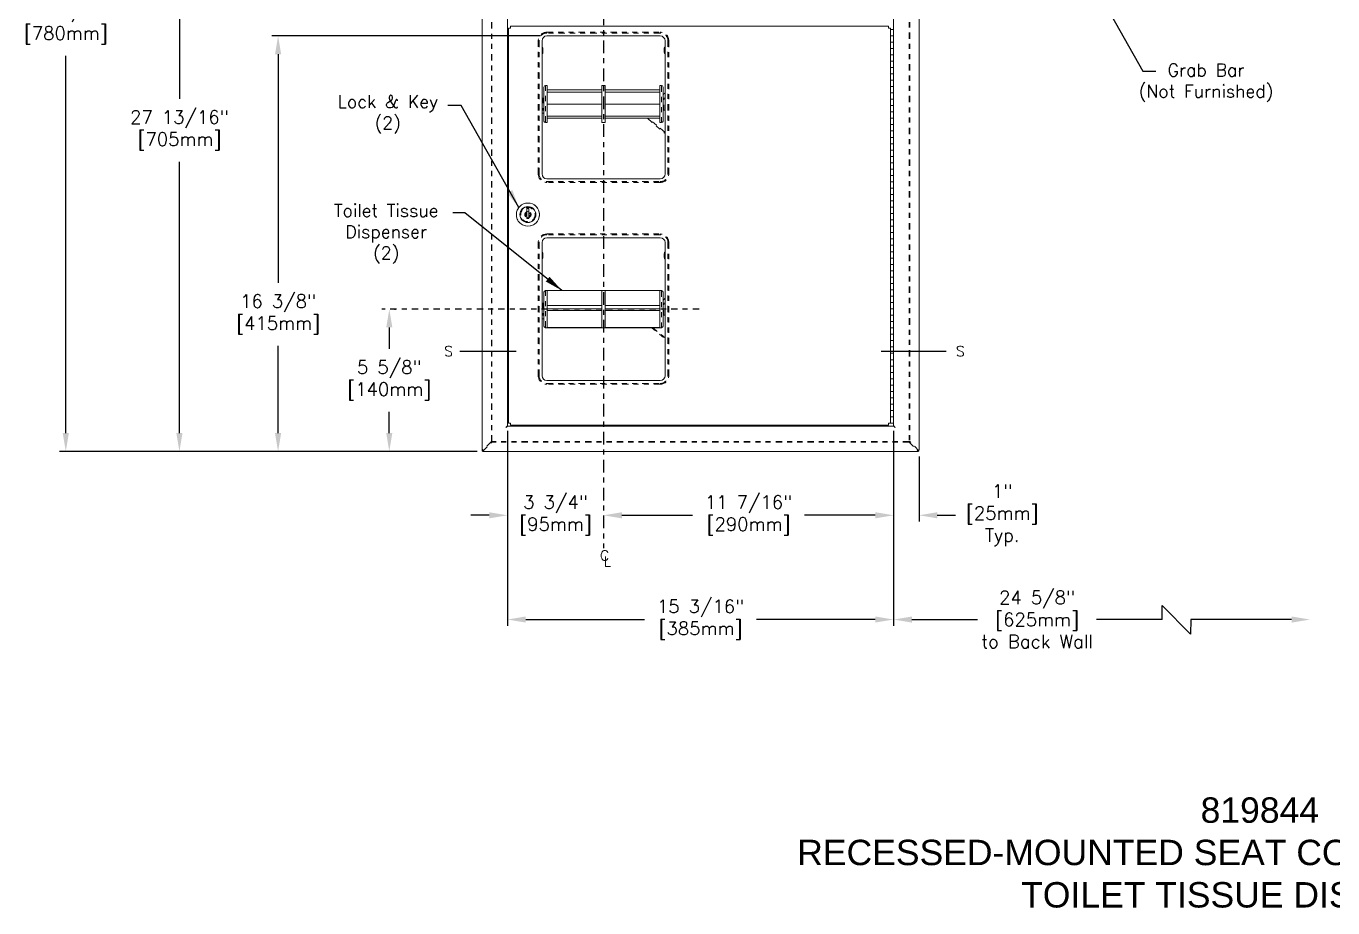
# Model space of a CAD drawing. Header units: inches. Extents: x -2.3 to 42.8, y 5.2 to 38.
# Drawn here: x -2.35 to 23.36, y 5.16 to 22.51 of the extents above; entities that cross this region are included whole.
import ezdxf

# ---------------------------------------------------------------- set-up
doc = ezdxf.new("R2010")
doc.units = ezdxf.units.IN
doc.header["$LTSCALE"] = 0.5
doc.header["$MEASUREMENT"] = 0
doc.header["$PDSIZE"] = -1
for name, pattern in [('CENTER', [0.4, 0.25, -0.05, 0.05, -0.05]), ('CENTERX2', [0.8, 0.5, -0.1, 0.1, -0.1]), ('DASHED', [0.75, 0.5, -0.25]), ('DOT2', [0.025, 0, -0.025]), ('PHANTOM', [0.5, 0.25, -0.05, 0.05, -0.05, 0.05, -0.05])]:
    doc.linetypes.add(name, pattern=pattern)
doc.layers.add('DIMENSIONS', color=1, linetype='Continuous')
doc.layers.add('Object', color=4, linetype='Continuous')
doc.styles.get("Standard").update_dxf_attribs({"font": 'romans.shx'})
doc.dimstyles.get("Standard").update_dxf_attribs({"dimscale": 2, "dimtxt": 0.13, "dimasz": 0.18, "dimexe": 0.0625, "dimexo": 0.0625, "dimgap": 0.09, "dimtad": 0, "dimtih": 1, "dimtoh": 1, "dimdec": 4, "dimlfac": 2, "dimzin": 4, "dimdsep": 46, "dimlunit": 5, "dimtxsty": 'Standard', "dimcen": 0.09, "dimadec": 0, "dimazin": 1, "dimtfac": 1, "dimtdec": 4, "dimtofl": 0, "dimtmove": 0, "dimatfit": 3, "dimfxl": 1, "dimfrac": 2, "dimtolj": 1, "dimtzin": 0, "dimarcsym": 0})

# ---------------------------------------------------------------- blocks, each defined once
blk = doc.blocks.new('*D5')
at = {"layer": 'Defpoints', "color": 0}
for p in [(6.652, 29.453), (-1.565, 14.139), (6.652, 14.139)]:
    blk.add_point(p, dxfattribs=at)
at = {"layer": 'DIMENSIONS', "color": 0, "lineweight": -2}
for p, q in [((6.527, 29.453), (-1.69, 29.453)), ((-1.565, 29.093), (-1.565, 23.164)), ((-1.565, 14.499), (-1.565, 21.925)), ((6.527, 14.139), (-1.69, 14.139))]:
    blk.add_line(p, q, dxfattribs=at)
at = {"layer": 'DIMENSIONS', "color": 0}
for points in [[(-1.625, 29.093), (-1.505, 29.093), (-1.565, 29.453)], [(-1.625, 14.499), (-1.505, 14.499), (-1.565, 14.139)]]:
    blk.add_solid(points, dxfattribs=at)
at = {"layer": 'DIMENSIONS', "color": 0, "insert": (-1.565, 22.544), "char_height": 0.26, "attachment_point": 5}
blk.add_mtext('\\A1;30 5/8"\\P[780mm]', dxfattribs=at)
blk = doc.blocks.new('*D6')
at = {"layer": 'Defpoints', "color": 0}
for p in [(7.918, 28.049), (0.67, 14.139), (6.652, 14.139)]:
    blk.add_point(p, dxfattribs=at)
at = {"layer": 'DIMENSIONS', "color": 0, "lineweight": -2}
for p, q in [((7.793, 28.049), (0.545, 28.049)), ((0.67, 27.689), (0.67, 21.077)), ((0.67, 14.499), (0.67, 19.838)), ((6.527, 14.139), (0.545, 14.139))]:
    blk.add_line(p, q, dxfattribs=at)
at = {"layer": 'DIMENSIONS', "color": 0}
for points in [[(0.61, 27.689), (0.73, 27.689), (0.67, 28.049)], [(0.61, 14.499), (0.73, 14.499), (0.67, 14.139)]]:
    blk.add_solid(points, dxfattribs=at)
at = {"layer": 'DIMENSIONS', "color": 0, "insert": (0.67, 20.458), "char_height": 0.26, "attachment_point": 5}
blk.add_mtext('\\A1;27 13/16"\\P[705mm]', dxfattribs=at)
blk = doc.blocks.new('*D7')
at = {"layer": 'Defpoints', "color": 0}
for p in [(7.898, 22.315), (2.611, 14.139), (6.652, 14.139)]:
    blk.add_point(p, dxfattribs=at)
at = {"layer": 'DIMENSIONS', "color": 0, "lineweight": -2}
for p, q in [((7.773, 22.315), (2.486, 22.315)), ((2.611, 21.955), (2.611, 17.455)), ((2.611, 14.499), (2.611, 16.216)), ((6.527, 14.139), (2.486, 14.139))]:
    blk.add_line(p, q, dxfattribs=at)
at = {"layer": 'DIMENSIONS', "color": 0}
for points in [[(2.551, 21.955), (2.671, 21.955), (2.611, 22.315)], [(2.551, 14.499), (2.671, 14.499), (2.611, 14.139)]]:
    blk.add_solid(points, dxfattribs=at)
at = {"layer": 'DIMENSIONS', "color": 0, "insert": (2.611, 16.836), "char_height": 0.26, "attachment_point": 5}
blk.add_mtext('\\A1;16 3/8"\\P[415mm]', dxfattribs=at)
blk = doc.blocks.new('*D8')
at = {"layer": 'Defpoints', "color": 0}
for p in [(14.718, 14.654), (15.218, 14.168), (15.218, 12.883)]:
    blk.add_point(p, dxfattribs=at)
at = {"layer": 'DIMENSIONS', "color": 0, "lineweight": -2}
for p, q in [((14.718, 14.529), (14.718, 12.758)), ((15.218, 14.043), (15.218, 12.758)), ((14.358, 12.883), (13.998, 12.883)), ((15.578, 12.883), (15.938, 12.883))]:
    blk.add_line(p, q, dxfattribs=at)
at = {"layer": 'DIMENSIONS', "color": 0}
for points in [[(14.358, 12.943), (14.358, 12.823), (14.718, 12.883)], [(15.578, 12.943), (15.578, 12.823), (15.218, 12.883)]]:
    blk.add_solid(points, dxfattribs=at)
at = {"layer": 'DIMENSIONS', "color": 0, "insert": (16.855, 12.883), "char_height": 0.26, "attachment_point": 5}
blk.add_mtext('\\A1;1"\\P[25mm]\\PTyp.', dxfattribs=at)
blk = doc.blocks.new('*D9')
at = {"layer": 'Defpoints', "color": 0}
for p in [(7.124, 14.671), (14.718, 14.654), (7.124, 10.832)]:
    blk.add_point(p, dxfattribs=at)
at = {"layer": 'DIMENSIONS', "color": 0, "lineweight": -2}
for p, q in [((7.124, 14.546), (7.124, 10.707)), ((14.718, 14.529), (14.718, 10.707)), ((7.484, 10.832), (9.818, 10.832)), ((14.358, 10.832), (12.023, 10.832))]:
    blk.add_line(p, q, dxfattribs=at)
at = {"layer": 'DIMENSIONS', "color": 0}
for points in [[(7.484, 10.892), (7.484, 10.772), (7.124, 10.832)], [(14.358, 10.892), (14.358, 10.772), (14.718, 10.832)]]:
    blk.add_solid(points, dxfattribs=at)
at = {"layer": 'DIMENSIONS', "color": 0, "insert": (10.921, 10.832), "char_height": 0.26, "attachment_point": 5}
blk.add_mtext('\\A1;15 3/16"\\P[385mm]', dxfattribs=at)
blk = doc.blocks.new('*D10')
at = {"layer": 'Defpoints', "color": 0}
for p in [(14.718, 14.671), (9.013, 12.883), (9.013, 12.883)]:
    blk.add_point(p, dxfattribs=at)
at = {"layer": 'DIMENSIONS', "color": 0, "lineweight": -2}
for p, q in [((14.718, 14.546), (14.718, 12.758)), ((9.373, 12.883), (10.763, 12.883)), ((14.358, 12.883), (12.967, 12.883))]:
    blk.add_line(p, q, dxfattribs=at)
at = {"layer": 'DIMENSIONS', "color": 0}
for points in [[(9.373, 12.943), (9.373, 12.823), (9.013, 12.883)], [(14.358, 12.943), (14.358, 12.823), (14.718, 12.883)]]:
    blk.add_solid(points, dxfattribs=at)
at = {"layer": 'DIMENSIONS', "color": 0, "insert": (11.865, 12.883), "char_height": 0.26, "attachment_point": 5}
blk.add_mtext('\\A1;11 7/16"\\P[290mm]', dxfattribs=at)
blk = doc.blocks.new('*D11')
at = {"layer": 'Defpoints', "color": 0}
for p in [(7.124, 14.671), (9.013, 12.883), (9.013, 12.883)]:
    blk.add_point(p, dxfattribs=at)
at = {"layer": 'DIMENSIONS', "color": 0, "lineweight": -2}
for p, q in [((7.124, 14.546), (7.124, 12.758)), ((6.764, 12.883), (6.404, 12.883)), ((9.373, 12.883), (9.733, 12.883))]:
    blk.add_line(p, q, dxfattribs=at)
at = {"layer": 'DIMENSIONS', "color": 0}
for points in [[(6.764, 12.943), (6.764, 12.823), (7.124, 12.883)], [(9.373, 12.943), (9.373, 12.823), (9.013, 12.883)]]:
    blk.add_solid(points, dxfattribs=at)
at = {"layer": 'DIMENSIONS', "color": 0, "insert": (8.068, 12.883), "char_height": 0.26, "attachment_point": 5}
blk.add_mtext('\\A1;3 3/4"\\P[95mm]', dxfattribs=at)
blk = doc.blocks.new('*D28')
at = {"layer": 'Defpoints', "color": 0}
for p in [(4.778, 16.939), (4.798, 14.139), (6.652, 14.139)]:
    blk.add_point(p, dxfattribs=at)
at = {"layer": 'DIMENSIONS', "color": 0, "lineweight": -2}
for p, q in [((4.903, 16.939), (4.923, 16.939)), ((4.798, 16.579), (4.798, 16.159)), ((4.798, 14.499), (4.798, 14.92)), ((6.527, 14.139), (4.673, 14.139))]:
    blk.add_line(p, q, dxfattribs=at)
at = {"layer": 'DIMENSIONS', "color": 0}
for points in [[(4.738, 16.579), (4.858, 16.579), (4.798, 16.939)], [(4.738, 14.499), (4.858, 14.499), (4.798, 14.139)]]:
    blk.add_solid(points, dxfattribs=at)
at = {"layer": 'DIMENSIONS', "color": 0, "insert": (4.798, 15.539), "char_height": 0.26, "attachment_point": 5}
blk.add_mtext('\\A1;5 5/8"\\P[140mm]', dxfattribs=at)

msp = doc.modelspace()

# ---------------------------------------------------------------- linework, layer by layer
at = {"layer": 'DIMENSIONS', "linetype": 'CENTERX2'}
msp.add_line((9.012566, 22.776478), (9.012566, 12.232907), dxfattribs=at)
at = {"layer": 'DIMENSIONS', "linetype": 'CENTER'}
msp.add_line((10.892065, 16.939438), (4.651455, 16.939438), dxfattribs=at)
at = {"layer": 'DIMENSIONS'}
for p, q in [((7.29426, 16.108533), (6.188496, 16.108533)), ((15.750946, 16.108533), (14.472482, 16.108533)), ((19.99782, 10.831617), (19.99809, 11.105766)), ((19.99809, 11.105766), (20.56151, 10.541235)), ((15.077567, 10.831617), (16.369812, 10.831617)), ((19.99782, 10.831617), (18.710764, 10.831617)), ((20.561796, 10.831617), (20.56151, 10.541235)), ((22.547612, 10.831617), (20.561796, 10.831617))]:
    msp.add_line(p, q, dxfattribs=at)
for points in [[(15.077567, 10.891617), (15.077567, 10.771617), (14.717567, 10.831617)], [(22.547612, 10.891617), (22.547612, 10.771617), (22.907612, 10.831617)]]:
    msp.add_solid(points, dxfattribs=at)
at = {"layer": 'Object', "linetype": 'Continuous', "lineweight": 15}
for p, q in [((6.623171, 29.424234), (6.623171, 14.167832)), ((15.218212, 14.167832), (15.218212, 29.424234)), ((7.123816, 28.921033), (7.123816, 14.671033)), ((14.717567, 22.444783), (14.717567, 28.921033)), ((7.140066, 22.465283), (7.140066, 14.696961)), ((7.140066, 22.465283), (7.179566, 22.465283)), ((7.179566, 22.504783), (14.615566, 22.504783)), ((7.179566, 22.504783), (7.179566, 22.465283)), ((14.615566, 22.465283), (14.615566, 22.504783)), ((14.655066, 22.465283), (14.615566, 22.465283)), ((14.655066, 22.465283), (14.655066, 22.444783)), ((14.655066, 22.444783), (14.655066, 22.319783)), ((14.717567, 22.444783), (14.655066, 22.444783)), ((14.717567, 22.444783), (14.717567, 22.319783)), ((14.717567, 22.319783), (14.717567, 22.444783)), ((7.140066, 22.269783), (7.123816, 22.269783)), ((7.802567, 22.219783), (7.802567, 19.599783)), ((10.127566, 22.314783), (7.897566, 22.314783)), ((10.222566, 19.599783), (10.222566, 22.219783)), ((14.655066, 22.194783), (14.655066, 22.319783)), ((14.655066, 22.319783), (14.717567, 22.319783)), ((14.717567, 22.194783), (14.655066, 22.194783)), ((14.655066, 22.194783), (14.655066, 22.069783)), ((14.717567, 22.194783), (14.717567, 22.319783)), ((14.717567, 22.194783), (14.717567, 22.069783)), ((14.717567, 22.069783), (14.717567, 22.194783)), ((7.802567, 22.092283), (7.811066, 22.092283)), ((7.811066, 21.967283), (7.802567, 21.967283)), ((7.811066, 22.092283), (7.811066, 22.082116)), ((7.811066, 22.082116), (7.811066, 21.967283)), ((7.820196, 22.067283), (7.820196, 21.992283)), ((10.204937, 21.992283), (10.204937, 22.067283)), ((10.214066, 22.092283), (10.222566, 22.092283)), ((10.214066, 22.087096), (10.214066, 22.092283)), ((10.214066, 21.967283), (10.214066, 22.087096)), ((10.222566, 21.967283), (10.214066, 21.967283)), ((14.655066, 21.944783), (14.655066, 22.069783)), ((14.655066, 22.069783), (14.717567, 22.069783)), ((14.717567, 21.944783), (14.655066, 21.944783)), ((14.655066, 21.944783), (14.655066, 21.819783)), ((14.717567, 21.944783), (14.717567, 22.069783)), ((14.717567, 21.944783), (14.717567, 21.819783)), ((14.717567, 21.819783), (14.717567, 21.944783)), ((14.655066, 21.694783), (14.655066, 21.819783)), ((14.655066, 21.819783), (14.717567, 21.819783)), ((14.717567, 21.694783), (14.655066, 21.694783)), ((14.655066, 21.694783), (14.655066, 21.569783)), ((14.717567, 21.694783), (14.717567, 21.819783)), ((14.717567, 21.694783), (14.717567, 21.569783)), ((14.717567, 21.569783), (14.717567, 21.694783)), ((7.871316, 21.339093), (7.903816, 21.339093)), ((7.903816, 21.339093), (7.903816, 21.252599)), ((8.981316, 21.339093), (9.043816, 21.339093)), ((8.981316, 21.339093), (8.981316, 21.252599)), ((9.043816, 21.339093), (9.043816, 21.252599)), ((10.121316, 21.339093), (10.153816, 21.339093)), ((10.121316, 21.339093), (10.121316, 21.252599)), ((14.655066, 21.444783), (14.655066, 21.569783)), ((14.655066, 21.569783), (14.717567, 21.569783)), ((14.717567, 21.444783), (14.655066, 21.444783)), ((14.655066, 21.444783), (14.655066, 21.319783)), ((14.717567, 21.444783), (14.717567, 21.569783)), ((14.717567, 21.444783), (14.717567, 21.319783)), ((14.717567, 21.319783), (14.717567, 21.444783)), ((7.802567, 21.091593), (7.826316, 21.091593)), ((7.841316, 21.309093), (7.841316, 20.639093)), ((7.903816, 21.254071), (8.981316, 21.254071)), ((7.903816, 21.252599), (7.903816, 21.208267)), ((7.903816, 21.252599), (8.981316, 21.252599)), ((7.903816, 21.208267), (7.903816, 20.738171)), ((7.903816, 21.208267), (8.981316, 21.208267)), ((8.981316, 21.252599), (8.981316, 21.208267)), ((8.981316, 21.208267), (8.981316, 20.738171)), ((9.043816, 21.254071), (10.121316, 21.254071)), ((9.043816, 21.252599), (9.043816, 21.208267)), ((9.043816, 21.252599), (10.121316, 21.252599)), ((9.043816, 21.208267), (9.043816, 20.738171)), ((9.043816, 21.208267), (10.121316, 21.208267)), ((10.121316, 21.252599), (10.121316, 21.208267)), ((10.121316, 21.208267), (10.121316, 20.738171)), ((10.183816, 20.639093), (10.183816, 21.309093)), ((10.183816, 21.162913), (10.222566, 21.196675)), ((10.198816, 21.091593), (10.222566, 21.091593)), ((14.655066, 21.194783), (14.655066, 21.319783)), ((14.655066, 21.319783), (14.717567, 21.319783)), ((14.717567, 21.194783), (14.655066, 21.194783)), ((14.655066, 21.194783), (14.655066, 21.069783)), ((14.717567, 21.194783), (14.717567, 21.319783)), ((14.717567, 21.194783), (14.717567, 21.069783)), ((14.717567, 21.069783), (14.717567, 21.194783)), ((7.826316, 20.856593), (7.802567, 20.856593)), ((7.903816, 20.973955), (8.981316, 20.973955)), ((9.043816, 20.973955), (10.121316, 20.973955)), ((10.222566, 20.856593), (10.198816, 20.856593)), ((14.655066, 20.944783), (14.655066, 21.069783)), ((14.655066, 21.069783), (14.717567, 21.069783)), ((14.717567, 20.944783), (14.655066, 20.944783)), ((14.655066, 20.944783), (14.655066, 20.819783)), ((14.717567, 20.944783), (14.717567, 21.069783)), ((14.717567, 20.944783), (14.717567, 20.819783)), ((14.717567, 20.819783), (14.717567, 20.944783)), ((7.841316, 20.797976), (7.802567, 20.797976)), ((7.903816, 20.609093), (7.871316, 20.609093)), ((7.903816, 20.738171), (7.903816, 20.694115)), ((7.903816, 20.738171), (8.981316, 20.738171)), ((7.903816, 20.694115), (7.903816, 20.609093)), ((7.903816, 20.694115), (8.981316, 20.694115)), ((8.981316, 20.738171), (8.981316, 20.694115)), ((8.981316, 20.694115), (8.981316, 20.609093)), ((9.043816, 20.609093), (8.981316, 20.609093)), ((9.043816, 20.738171), (9.043816, 20.694115)), ((9.043816, 20.738171), (10.121316, 20.738171)), ((9.043816, 20.694115), (9.043816, 20.609093)), ((9.043816, 20.694115), (10.121316, 20.694115)), ((10.121316, 20.738171), (10.121316, 20.694115)), ((10.121316, 20.694115), (10.121316, 20.609093)), ((10.153816, 20.609093), (10.121316, 20.609093)), ((14.655066, 20.694783), (14.655066, 20.819783)), ((14.655066, 20.819783), (14.717567, 20.819783)), ((14.717567, 20.694783), (14.655066, 20.694783)), ((14.655066, 20.694783), (14.655066, 20.569783)), ((14.655066, 20.444783), (14.655066, 20.569783)), ((14.655066, 20.569783), (14.717567, 20.569783)), ((14.717567, 20.694783), (14.717567, 20.819783)), ((14.717567, 20.694783), (14.717567, 20.569783)), ((14.717567, 20.569783), (14.717567, 20.694783)), ((14.717567, 20.444783), (14.717567, 20.569783)), ((14.717567, 20.444783), (14.655066, 20.444783)), ((14.655066, 20.444783), (14.655066, 20.319783)), ((14.655066, 20.194783), (14.655066, 20.319783)), ((14.655066, 20.319783), (14.717567, 20.319783)), ((14.717567, 20.444783), (14.717567, 20.319783)), ((14.717567, 20.319783), (14.717567, 20.444783)), ((14.717567, 20.194783), (14.717567, 20.319783)), ((14.655066, 20.194783), (14.655066, 20.069783)), ((14.717567, 20.194783), (14.655066, 20.194783)), ((14.655066, 19.944783), (14.655066, 20.069783)), ((14.655066, 20.069783), (14.717567, 20.069783)), ((14.717567, 20.194783), (14.717567, 20.069783)), ((14.717567, 20.069783), (14.717567, 20.194783)), ((14.717567, 19.944783), (14.717567, 20.069783)), ((14.655066, 19.944783), (14.655066, 19.819783)), ((14.717567, 19.944783), (14.655066, 19.944783)), ((14.655066, 19.694783), (14.655066, 19.819783)), ((14.655066, 19.819783), (14.717567, 19.819783)), ((14.717567, 19.944783), (14.717567, 19.819783)), ((14.717567, 19.819783), (14.717567, 19.944783)), ((14.717567, 19.694783), (14.717567, 19.819783)), ((14.717567, 19.694783), (14.655066, 19.694783)), ((14.655066, 19.694783), (14.655066, 19.569783)), ((14.655066, 19.444783), (14.655066, 19.569783)), ((14.655066, 19.569783), (14.717567, 19.569783)), ((14.717567, 19.694783), (14.717567, 19.569783)), ((14.717567, 19.569783), (14.717567, 19.694783)), ((14.717567, 19.444783), (14.717567, 19.569783)), ((7.897566, 19.504783), (10.127566, 19.504783)), ((14.717567, 19.444783), (14.655066, 19.444783)), ((14.655066, 19.444783), (14.655066, 19.319783)), ((14.655066, 19.194783), (14.655066, 19.319783)), ((14.655066, 19.319783), (14.717567, 19.319783)), ((14.717567, 19.444783), (14.717567, 19.319783)), ((14.717567, 19.319783), (14.717567, 19.444783)), ((14.717567, 19.194783), (14.717567, 19.319783)), ((14.717567, 19.194783), (14.655066, 19.194783)), ((14.655066, 19.194783), (14.655066, 19.069783)), ((14.655066, 18.944783), (14.655066, 19.069783)), ((14.655066, 19.069783), (14.717567, 19.069783)), ((14.717567, 19.194783), (14.717567, 19.069783)), ((14.717567, 19.069783), (14.717567, 19.194783)), ((14.717567, 18.944783), (14.717567, 19.069783)), ((7.504567, 18.919783), (7.545566, 18.919783)), ((7.504567, 18.857742), (7.504567, 18.919783)), ((7.545566, 18.919783), (7.545566, 18.857742)), ((14.655066, 18.944783), (14.655066, 18.819783)), ((14.717567, 18.944783), (14.655066, 18.944783)), ((14.655066, 18.694783), (14.655066, 18.819783)), ((14.655066, 18.819783), (14.717567, 18.819783)), ((14.717567, 18.944783), (14.717567, 18.819783)), ((14.717567, 18.819783), (14.717567, 18.944783)), ((14.717567, 18.694783), (14.717567, 18.819783)), ((7.504567, 18.724783), (7.504567, 18.741824)), ((7.545566, 18.724783), (7.504567, 18.724783)), ((7.545566, 18.741824), (7.545566, 18.724783)), ((14.717567, 18.694783), (14.655066, 18.694783)), ((14.655066, 18.694783), (14.655066, 18.569783)), ((14.655066, 18.444783), (14.655066, 18.569783)), ((14.655066, 18.569783), (14.717567, 18.569783)), ((14.717567, 18.694783), (14.717567, 18.569783)), ((14.717567, 18.569783), (14.717567, 18.694783)), ((14.717567, 18.444783), (14.717567, 18.569783)), ((10.127566, 18.344783), (7.897566, 18.344783)), ((14.717567, 18.444783), (14.655066, 18.444783)), ((14.655066, 18.444783), (14.655066, 18.319783)), ((14.655066, 18.194783), (14.655066, 18.319783)), ((14.655066, 18.319783), (14.717567, 18.319783)), ((14.717567, 18.444783), (14.717567, 18.319783)), ((14.717567, 18.319783), (14.717567, 18.444783)), ((14.717567, 18.194783), (14.717567, 18.319783)), ((7.802567, 18.249783), (7.802567, 15.629783)), ((7.802567, 18.057283), (7.811066, 18.057283)), ((7.811066, 18.057283), (7.811066, 18.047115)), ((7.811066, 18.047115), (7.811066, 17.932283)), ((7.820196, 18.032283), (7.820196, 17.957283)), ((10.204937, 17.957283), (10.204937, 18.032283)), ((10.214066, 18.057283), (10.222566, 18.057283)), ((10.214066, 17.932283), (10.214066, 18.057283)), ((10.222566, 15.629783), (10.222566, 18.249783)), ((14.717567, 18.194783), (14.655066, 18.194783)), ((14.655066, 18.194783), (14.655066, 18.069783)), ((14.655066, 17.944783), (14.655066, 18.069783)), ((14.655066, 18.069783), (14.717567, 18.069783)), ((14.717567, 18.194783), (14.717567, 18.069783)), ((14.717567, 18.069783), (14.717567, 18.194783)), ((14.717567, 17.944783), (14.717567, 18.069783)), ((7.811066, 17.932283), (7.802567, 17.932283)), ((10.222566, 17.932283), (10.214066, 17.932283)), ((14.655066, 17.944783), (14.655066, 17.819783)), ((14.717567, 17.944783), (14.655066, 17.944783)), ((14.655066, 17.694783), (14.655066, 17.819783)), ((14.655066, 17.819783), (14.717567, 17.819783)), ((14.717567, 17.944783), (14.717567, 17.819783)), ((14.717567, 17.819783), (14.717567, 17.944783)), ((14.717567, 17.694783), (14.717567, 17.819783)), ((14.655066, 17.694783), (14.655066, 17.569783)), ((14.717567, 17.694783), (14.655066, 17.694783)), ((14.655066, 17.444783), (14.655066, 17.569783)), ((14.655066, 17.569783), (14.717567, 17.569783)), ((14.717567, 17.694783), (14.717567, 17.569783)), ((14.717567, 17.569783), (14.717567, 17.694783)), ((14.717567, 17.444783), (14.717567, 17.569783)), ((7.841316, 17.274411), (7.841316, 16.60441)), ((7.871316, 17.304411), (7.903816, 17.304411)), ((7.903816, 17.304411), (7.903816, 16.574465)), ((7.903816, 17.304355), (8.981316, 17.304355)), ((8.981316, 17.304411), (9.043816, 17.304411)), ((8.981316, 17.304411), (8.981316, 17.007916)), ((9.043816, 17.304411), (9.043816, 17.007916)), ((9.043816, 17.304355), (10.121316, 17.304355)), ((10.121316, 17.304411), (10.153816, 17.304411)), ((10.121316, 17.304411), (10.121316, 17.007916)), ((10.183816, 16.60441), (10.183816, 17.274411)), ((14.717567, 17.444783), (14.655066, 17.444783)), ((14.655066, 17.444783), (14.655066, 17.319783)), ((14.655066, 17.194783), (14.655066, 17.319783)), ((14.655066, 17.319783), (14.717567, 17.319783)), ((14.717567, 17.444783), (14.717567, 17.319783)), ((14.717567, 17.319783), (14.717567, 17.444783)), ((14.717567, 17.194783), (14.717567, 17.319783)), ((7.802567, 17.05691), (7.826316, 17.05691)), ((7.903816, 17.007916), (8.981316, 17.007916)), ((8.981316, 17.007916), (8.981316, 16.945747)), ((9.043816, 17.007916), (9.043816, 16.945747)), ((9.043816, 17.007916), (10.121316, 17.007916)), ((10.121316, 17.007916), (10.121316, 16.945747)), ((10.183816, 17.118968), (10.222566, 17.152995)), ((10.198816, 17.05691), (10.222566, 17.05691)), ((14.717567, 17.194783), (14.655066, 17.194783)), ((14.655066, 17.194783), (14.655066, 17.069783)), ((14.655066, 16.944783), (14.655066, 17.069783)), ((14.655066, 17.069783), (14.717567, 17.069783)), ((14.717567, 17.194783), (14.717567, 17.069783)), ((14.717567, 17.069783), (14.717567, 17.194783)), ((14.717567, 16.944783), (14.717567, 17.069783)), ((7.826316, 16.82191), (7.802567, 16.82191)), ((7.841316, 16.751157), (7.802567, 16.751157)), ((7.903816, 16.945747), (8.981316, 16.945747)), ((7.903816, 16.911542), (8.981316, 16.911542)), ((8.981316, 16.945747), (8.981316, 16.580897)), ((9.043816, 16.945747), (9.043816, 16.580897)), ((9.043816, 16.945747), (10.121316, 16.945747)), ((9.043816, 16.911542), (10.121316, 16.911542)), ((10.121316, 16.945747), (10.121316, 16.580897)), ((10.222566, 16.82191), (10.198816, 16.82191)), ((14.717567, 16.944783), (14.655066, 16.944783)), ((14.655066, 16.944783), (14.655066, 16.819783)), ((14.655066, 16.694783), (14.655066, 16.819783)), ((14.655066, 16.819783), (14.717567, 16.819783)), ((14.717567, 16.944783), (14.717567, 16.819783)), ((14.717567, 16.819783), (14.717567, 16.944783)), ((14.717567, 16.694783), (14.717567, 16.819783)), ((7.903816, 16.57441), (7.871316, 16.57441)), ((7.903816, 16.580897), (7.903816, 16.574465)), ((7.903816, 16.580897), (8.981316, 16.580897)), ((7.903816, 16.574465), (7.903816, 16.57441)), ((7.903816, 16.574465), (8.981316, 16.574465)), ((8.981316, 16.580897), (8.981316, 16.574465)), ((8.981316, 16.574465), (8.981316, 16.57441)), ((9.043816, 16.57441), (8.981316, 16.57441)), ((9.043816, 16.580897), (9.043816, 16.574465)), ((9.043816, 16.580897), (10.121316, 16.580897)), ((9.043816, 16.574465), (9.043816, 16.57441)), ((9.043816, 16.574465), (10.121316, 16.574465)), ((10.121316, 16.580897), (10.121316, 16.574465)), ((10.121316, 16.574465), (10.121316, 16.57441)), ((10.153816, 16.57441), (10.121316, 16.57441)), ((14.655066, 16.694783), (14.655066, 16.569783)), ((14.717567, 16.694783), (14.655066, 16.694783)), ((14.655066, 16.444783), (14.655066, 16.569783)), ((14.655066, 16.569783), (14.717567, 16.569783)), ((14.717567, 16.694783), (14.717567, 16.569783)), ((14.717567, 16.569783), (14.717567, 16.694783)), ((14.717567, 16.444783), (14.717567, 16.569783)), ((14.717567, 16.444783), (14.655066, 16.444783)), ((14.655066, 16.444783), (14.655066, 16.319783)), ((14.655066, 16.194783), (14.655066, 16.319783)), ((14.655066, 16.319783), (14.717567, 16.319783)), ((14.655066, 16.194783), (14.655066, 16.069783)), ((14.717567, 16.194783), (14.655066, 16.194783)), ((14.717567, 16.444783), (14.717567, 16.319783)), ((14.717567, 16.319783), (14.717567, 16.444783)), ((14.717567, 16.194783), (14.717567, 16.319783)), ((14.717567, 16.194783), (14.717567, 16.069783)), ((14.717567, 16.069783), (14.717567, 16.194783)), ((14.655066, 15.944783), (14.655066, 16.069783)), ((14.655066, 16.069783), (14.717567, 16.069783)), ((14.655066, 15.944783), (14.655066, 15.819783)), ((14.717567, 15.944783), (14.655066, 15.944783)), ((14.717567, 15.944783), (14.717567, 16.069783)), ((14.717567, 15.944783), (14.717567, 15.819783)), ((14.717567, 15.819783), (14.717567, 15.944783)), ((14.655066, 15.694783), (14.655066, 15.819783)), ((14.655066, 15.819783), (14.717567, 15.819783)), ((14.717567, 15.694783), (14.655066, 15.694783)), ((14.655066, 15.694783), (14.655066, 15.569783)), ((14.717567, 15.694783), (14.717567, 15.819783)), ((14.717567, 15.694783), (14.717567, 15.569783)), ((14.717567, 15.569783), (14.717567, 15.694783)), ((7.897566, 15.534783), (10.127566, 15.534783)), ((14.655066, 15.444783), (14.655066, 15.569783)), ((14.655066, 15.569783), (14.717567, 15.569783)), ((14.655066, 15.444783), (14.655066, 15.319783)), ((14.717567, 15.444783), (14.655066, 15.444783)), ((14.717567, 15.444783), (14.717567, 15.569783)), ((14.717567, 15.444783), (14.717567, 15.319783)), ((14.717567, 15.319783), (14.717567, 15.444783)), ((14.655066, 15.194783), (14.655066, 15.319783)), ((14.655066, 15.319783), (14.717567, 15.319783)), ((14.717567, 15.194783), (14.655066, 15.194783)), ((14.655066, 15.194783), (14.655066, 15.069783)), ((14.717567, 15.194783), (14.717567, 15.319783)), ((14.717567, 15.194783), (14.717567, 15.069783)), ((14.717567, 15.069783), (14.717567, 15.194783)), ((14.655066, 14.944783), (14.655066, 15.069783)), ((14.655066, 15.069783), (14.717567, 15.069783)), ((14.717567, 14.944783), (14.655066, 14.944783)), ((14.655066, 14.944783), (14.655066, 14.819783)), ((14.717567, 14.944783), (14.717567, 15.069783)), ((14.717567, 14.944783), (14.717567, 14.819783)), ((14.717567, 14.819783), (14.717567, 14.944783)), ((7.123816, 14.769783), (7.140066, 14.769783)), ((7.123816, 14.671033), (7.123816, 14.653702)), ((7.182244, 14.654783), (14.615566, 14.654783)), ((14.615566, 14.694283), (14.615566, 14.654783)), ((14.655066, 14.694283), (14.615566, 14.694283)), ((14.655066, 14.694783), (14.655066, 14.819783)), ((14.655066, 14.819783), (14.717567, 14.819783)), ((14.655066, 14.694783), (14.655066, 14.694283)), ((14.655066, 14.694783), (14.717567, 14.694783)), ((14.717567, 14.694783), (14.717567, 14.819783)), ((14.717567, 14.671033), (14.717567, 14.694783)), ((14.717567, 14.653702), (14.717567, 14.671033)), ((7.137736, 14.639783), (7.155067, 14.639783)), ((7.155067, 14.639783), (14.686316, 14.639783)), ((10.835439, 14.643533), (10.615439, 14.643533)), ((14.686316, 14.639783), (14.703647, 14.639783)), ((6.651865, 14.139138), (15.189518, 14.139138))]:
    msp.add_line(p, q, dxfattribs=at)
at = {"layer": 'Object', "linetype": 'PHANTOM', "lineweight": 0}
for p, q in [((6.805718, 14.333361), (6.805718, 29.258705)), ((6.817394, 14.333361), (6.817394, 29.258705)), ((15.023989, 29.258705), (15.023989, 14.333361)), ((15.035665, 29.258705), (15.035665, 14.333361)), ((7.897566, 22.388459), (10.127566, 22.388459)), ((10.127566, 22.371906), (7.897566, 22.371906)), ((10.127566, 22.388459), (10.127566, 22.371906)), ((7.728891, 19.599783), (7.728891, 22.219783)), ((7.728891, 22.219783), (7.745443, 22.219783)), ((7.745443, 22.219783), (7.745443, 19.599783)), ((10.279689, 19.599783), (10.279689, 22.219783)), ((10.296242, 22.219783), (10.296242, 19.599783)), ((7.871316, 20.609093), (7.871316, 21.339093)), ((10.153816, 21.339093), (10.153816, 20.609093)), ((9.874521, 20.694115), (10.222566, 20.395399)), ((10.222566, 20.415885), (9.89839, 20.694115)), ((7.897566, 19.44766), (10.127566, 19.44766)), ((10.127566, 19.431107), (7.897566, 19.431107)), ((7.897566, 18.418459), (10.127566, 18.418459)), ((10.127566, 18.401906), (7.897566, 18.401906)), ((7.728891, 15.629783), (7.728891, 18.249783)), ((7.728891, 18.249783), (7.745443, 18.249783)), ((7.745443, 18.249783), (7.745443, 15.629783)), ((10.296242, 18.249783), (10.279689, 18.249783)), ((10.279689, 15.629783), (10.279689, 18.249783)), ((10.296242, 18.249783), (10.296242, 15.629783)), ((7.871316, 16.57441), (7.871316, 17.304411)), ((10.153816, 17.304411), (10.153816, 16.57441)), ((7.897566, 15.47766), (10.127566, 15.47766)), ((10.127566, 15.461108), (7.897566, 15.461108)), ((10.127566, 15.47766), (10.127566, 15.461108)), ((6.805718, 14.333361), (6.625918, 14.153561)), ((6.637594, 14.141884), (6.817394, 14.321684)), ((6.817394, 14.333361), (6.805718, 14.333361)), ((15.023989, 14.333361), (6.817394, 14.333361)), ((15.023989, 14.321684), (6.817394, 14.321684)), ((15.035665, 14.333361), (15.023989, 14.333361)), ((15.023989, 14.333361), (15.023989, 14.321684)), ((15.023989, 14.321684), (15.203789, 14.141884)), ((15.215465, 14.153561), (15.035665, 14.333361))]:
    msp.add_line(p, q, dxfattribs=at)
at = {"layer": 'Object', "linetype": 'DOT2', "lineweight": 0}
for p, q in [((7.897566, 22.388459), (7.897566, 22.371906)), ((10.296242, 22.219783), (10.279689, 22.219783)), ((7.819478, 22.071867), (7.819478, 22.065021)), ((7.819478, 22.065021), (7.819478, 21.987699)), ((10.205655, 22.068375), (10.205655, 22.071867)), ((10.205655, 21.987699), (10.205655, 22.068375)), ((7.826316, 21.091593), (7.826316, 20.856593)), ((10.198816, 20.856593), (10.198816, 21.091593)), ((7.745443, 19.599783), (7.728891, 19.599783)), ((10.279689, 19.599783), (10.296242, 19.599783)), ((7.897566, 19.44766), (7.897566, 19.431107)), ((10.127566, 19.44766), (10.127566, 19.431107)), ((7.897566, 18.418459), (7.897566, 18.401906)), ((10.127566, 18.418459), (10.127566, 18.401906)), ((7.819478, 18.036867), (7.819478, 18.030021)), ((7.819478, 18.030021), (7.819478, 17.952699)), ((10.205655, 17.952699), (10.205655, 18.036867)), ((7.826316, 17.05691), (7.826316, 16.82191)), ((10.198816, 16.82191), (10.198816, 17.05691)), ((9.961048, 16.574465), (10.222566, 16.351817)), ((10.222566, 16.372224), (9.985017, 16.574465)), ((7.745443, 15.629783), (7.728891, 15.629783)), ((7.897566, 15.47766), (7.897566, 15.461108)), ((10.279689, 15.629783), (10.296242, 15.629783)), ((6.817394, 14.321684), (6.817394, 14.333361))]:
    msp.add_line(p, q, dxfattribs=at)
at = {"layer": 'Object', "linetype": 'DASHED', "lineweight": 15}
msp.add_line((13.812474, 14.639783), (11.047658, 14.639783), dxfattribs=at)
at = {"layer": 'Object', "linetype": 'Continuous', "lineweight": 15, "flags": 128}
for points in [[(7.179566, 14.694283), (7.17186, 14.694805), (7.16445, 14.695308), (7.157621, 14.69577), (7.151636, 14.696176), (7.146723, 14.69651), (7.143073, 14.696757), (7.140825, 14.696909), (7.140066, 14.696961)], [(7.182244, 14.654783), (7.182193, 14.655542), (7.18204, 14.657789), (7.181793, 14.66144), (7.18146, 14.666352), (7.181054, 14.672338), (7.180591, 14.679167), (7.180089, 14.686577), (7.179566, 14.694283)]]:
    msp.add_lwpolyline(points, dxfattribs=at)
at = {"layer": 'Object', "linetype": 'Continuous', "lineweight": 15}
for radius in [0.2275, 0.1575, 0.155]:
    msp.add_circle((7.525066, 18.799783), radius, dxfattribs=at)
at = {"layer": 'Object', "linetype": 'DOT2', "lineweight": 0}
msp.add_circle((7.525066, 18.799783), 0.227401, dxfattribs=at)
at = {"layer": 'Object', "linetype": 'PHANTOM', "lineweight": 0}
msp.add_circle((7.525066, 18.799783), 0.14, dxfattribs=at)
for centre, radius, start, end in [((7.897566, 22.219783), 0.168676, 90, 180), ((7.897566, 22.219783), 0.152123, 90, 180), ((10.127566, 22.219783), 0.168676, 0, 90), ((10.127566, 22.219783), 0.152123, 0, 90), ((7.897566, 19.599783), 0.168676, 180, 270), ((7.897566, 19.599783), 0.152123, 180, 270), ((10.127566, 19.599783), 0.168676, 270, 0), ((10.127566, 19.599783), 0.152123, 270, 0), ((7.525066, 18.799783), 0.061478, 109.4785805, 250.5214195), ((7.525066, 18.799783), 0.043766, 117.9307865, 242.0692135), ((7.525066, 18.799783), 0.061478, 289.4785805, 70.5214195), ((7.525066, 18.799783), 0.043766, 297.9307865, 62.0692135), ((7.897566, 18.249783), 0.168676, 90, 180), ((7.897566, 18.249783), 0.152123, 90, 180), ((10.127566, 18.249783), 0.168676, 0, 90), ((10.127566, 18.249783), 0.152123, 0, 90), ((7.897566, 15.629783), 0.168676, 180, 270), ((7.897566, 15.629783), 0.152123, 180, 270), ((10.127566, 15.629783), 0.168676, 270, 0), ((10.127566, 15.629783), 0.152123, 270, 0), ((6.883935, 14.399902), 0.102692, 220.3884855, 229.6115145), ((14.957447, 14.399902), 0.102692, 310.3884855, 319.6115145)]:
    msp.add_arc(centre, radius, start, end, dxfattribs=at)
at = {"layer": 'Object', "linetype": 'Continuous', "lineweight": 15}
for centre, radius, start, end in [((7.897566, 22.219783), 0.095, 90, 180), ((10.127566, 22.219783), 0.095, 0, 90), ((7.688358, 22.029783), 0.137708, 17.7944284, 26.9914666), ((7.688358, 22.029783), 0.137708, 333.0085334, 342.2055716), ((7.805196, 22.067283), 0.015, 0, 17.7944284), ((7.805196, 21.992283), 0.015, 342.2055716, 0), ((10.219937, 22.067283), 0.015, 162.2055716, 180), ((10.219937, 21.992283), 0.015, 180, 197.7944284), ((10.336775, 22.029783), 0.137708, 153.0085334, 162.2055716), ((10.336775, 22.029783), 0.137708, 197.7944284, 206.9914666), ((7.871316, 21.309093), 0.03, 90, 180), ((10.153816, 21.309093), 0.03, 0, 90), ((7.826316, 21.106593), 0.015, 270, 0), ((10.198816, 21.106593), 0.015, 180, 270), ((7.826316, 20.841593), 0.015, 0, 90), ((10.198816, 20.841593), 0.015, 90, 180), ((7.871316, 20.639093), 0.03, 180, 270), ((10.153816, 20.639093), 0.03, 270, 360), ((7.897566, 19.599783), 0.095, 180, 270), ((10.127566, 19.599783), 0.095, 270, 0), ((7.525066, 18.799783), 0.0575, 69.1132629, 110.8867371), ((7.525066, 18.799783), 0.0575, 249.1132629, 290.8867371), ((7.897566, 18.249783), 0.095, 90, 180), ((10.127566, 18.249783), 0.095, 0, 90), ((7.688358, 17.994783), 0.137708, 17.7944284, 26.9914666), ((7.805196, 18.032283), 0.015, 0, 17.7944284), ((10.219937, 18.032283), 0.015, 162.2055716, 180), ((10.336775, 17.994783), 0.137708, 153.0085334, 162.2055716), ((7.688358, 17.994783), 0.137708, 333.0085334, 342.2055716), ((7.805196, 17.957283), 0.015, 342.2055716, 0), ((10.219937, 17.957283), 0.015, 180, 197.7944284), ((10.336775, 17.994783), 0.137708, 197.7944284, 206.9914666), ((7.871316, 17.27441), 0.03, 90, 180), ((10.153816, 17.27441), 0.03, 0, 90), ((7.826316, 17.07191), 0.015, 270, 0), ((10.198816, 17.07191), 0.015, 180, 270), ((7.826316, 16.80691), 0.015, 360, 90), ((10.198816, 16.80691), 0.015, 90, 180), ((7.871316, 16.60441), 0.03, 180, 270), ((10.153816, 16.60441), 0.03, 270, 360), ((7.897566, 15.629783), 0.095, 180, 270), ((10.127566, 15.629783), 0.095, 270, 0), ((10.615439, 14.658533), 0.03, 187.1807558, 218.6821875), ((10.615439, 14.658533), 0.015, 194.4775122, 270)]:
    msp.add_arc(centre, radius, start, end, dxfattribs=at)
at = {"layer": 'Object', "linetype": 'Continuous', "lineweight": 15, "extrusion": (0, 0, -1)}
for centre, major_axis, start_param, end_param in [((6.651865, 14.167832), (0, 0.033426), 4.271278069, 4.71238898), ((6.651865, 14.167832), (-0.033426, 0), 4.71238898, 5.153499892), ((15.189518, 14.167832), (-0.033426, 0), 4.271278069, 4.71238898), ((15.189518, 14.167832), (0, 0.033426), 1.570796327, 2.011907238)]:
    msp.add_ellipse(centre, major_axis=major_axis, ratio=0.858425944, start_param=start_param, end_param=end_param, dxfattribs=at)
at = {"layer": 'Object', "linetype": 'Continuous', "lineweight": 15}
for points, knots in [([(7.504567, 18.83845), (7.504567, 18.840584), (7.504567, 18.844951), (7.504567, 18.851805), (7.504567, 18.856161), (7.504567, 18.857742)], [0, 0, 0, 0, 0.378430518, 0.774476211, 1, 1, 1, 1]), ([(7.504567, 18.761115), (7.504567, 18.76414), (7.504567, 18.772184), (7.504567, 18.785765), (7.504567, 18.802654), (7.504567, 18.820057), (7.504567, 18.832545), (7.504567, 18.838036), (7.504567, 18.83845)], [0, 0, 0, 0, 0.136751782, 0.363682481, 0.500473438, 0.740279738, 0.980398651, 1, 1, 1, 1]), ([(7.545566, 18.857742), (7.545566, 18.856161), (7.545566, 18.851299), (7.545566, 18.844459), (7.545566, 18.840152), (7.545566, 18.83845)], [0, 0, 0, 0, 0.2255974, 0.694121328, 1, 1, 1, 1]), ([(7.545566, 18.83845), (7.545566, 18.835426), (7.545566, 18.827382), (7.545566, 18.813801), (7.545566, 18.796912), (7.545566, 18.779509), (7.545566, 18.767021), (7.545566, 18.76153), (7.545566, 18.761115)], [0, 0, 0, 0, 0.136751778, 0.363682469, 0.500476893, 0.740279747, 0.980398652, 1, 1, 1, 1]), ([(7.504567, 18.741824), (7.504567, 18.742726), (7.504567, 18.746739), (7.504567, 18.752988), (7.504567, 18.758317), (7.504567, 18.760607), (7.504567, 18.761115)], [0, 0, 0, 0, 0.128583521, 0.572093133, 0.90493584, 1, 1, 1, 1]), ([(7.545566, 18.761115), (7.545566, 18.760607), (7.545566, 18.757591), (7.545566, 18.751235), (7.545566, 18.744882), (7.545566, 18.741824)], [0, 0, 0, 0, 0.095188857, 0.564493888, 1, 1, 1, 1]), ([(7.093817, 14.609783), (7.098439, 14.614089), (7.107688, 14.622706), (7.11859, 14.635625), (7.123352, 14.645987), (7.123713, 14.65199), (7.123816, 14.653702)], [0, 0, 0, 0, 0.293977332, 0.588251771, 0.882527156, 1, 1, 1, 1]), ([(14.717567, 14.653702), (14.718194, 14.649396), (14.71945, 14.64078), (14.728917, 14.62786), (14.73928, 14.617498), (14.745727, 14.611496), (14.747566, 14.609783)], [0, 0, 0, 0, 0.293977713, 0.58825275, 0.882528515, 1, 1, 1, 1]), ([(7.137736, 14.639783), (7.13343, 14.639156), (7.124813, 14.6379), (7.111894, 14.628432), (7.101532, 14.618069), (7.095529, 14.611622), (7.093817, 14.609783)], [0, 0, 0, 0, 0.2939824354, 0.5882549235, 0.8825260115, 1, 1, 1, 1]), ([(14.747566, 14.609783), (14.74326, 14.614405), (14.734643, 14.623655), (14.721724, 14.634557), (14.711363, 14.639319), (14.70536, 14.63968), (14.703647, 14.639783)], [0, 0, 0, 0, 0.293976114, 0.588248873, 0.882521358, 1, 1, 1, 1]), ([(6.637594, 14.141884), (6.635613, 14.142889), (6.631646, 14.144903), (6.627851, 14.149376), (6.626422, 14.15247), (6.625918, 14.153561)], [0, 0, 0, 0, 0.392264108, 0.785643139, 1, 1, 1, 1]), ([(15.215465, 14.153561), (15.21446, 14.15158), (15.212447, 14.147612), (15.207973, 14.143818), (15.20488, 14.142388), (15.203789, 14.141884)], [0, 0, 0, 0, 0.392276629, 0.785629059, 1, 1, 1, 1])]:
    msp.add_open_spline(points, degree=3, knots=knots, dxfattribs=at)

# ---------------------------------------------------------------- texts
at = {"layer": 'DIMENSIONS'}
for s, insert, char_height, width, attachment_point in [('Grab Bar\\P(Not Furnished)', (20.862706, 21.769253), 0.25, 2.80522616, 2), ('Lock & Key\\P(2)', (4.766845, 21.146986), 0.25, 2.30410332, 2), ('Toilet Tissue\\PDispenser\\P(2)', (4.736945, 19.003722), 0.25, 2.4521025, 2), ('S', (5.879092, 16.211143), 0.2, 1.87991094, 1), ('S', (15.945359, 16.211143), 0.2, 1.87991094, 1), ('C', (8.942349, 12.190265), 0.2, 1.87991094, 1), ('L', (9.013756, 12.075345), 0.2, 1.87991094, 1), ('{\\f@Arial Unicode MS|b0|i0|c0|p34;819844\\PRECESSED-MOUNTED SEAT COVER DISPENSER AND TOILET TISSUE DISPENSER}', (21.922486, 7.332563), 0.5, 20.52203997, 2)]:
    msp.add_mtext(s, dxfattribs=dict(at, insert=insert, char_height=char_height, width=width, attachment_point=attachment_point))
at = {"layer": 'DIMENSIONS', "insert": (17.540288, 10.831617), "char_height": 0.26, "attachment_point": 5}
msp.add_mtext('\\A1;24 5/8"\\P[625mm]\\Pto Back Wall', dxfattribs=at)

# ---------------------------------------------------------------- dimensions: what is measured, and where the dimension line sits
at = {"layer": 'DIMENSIONS'}
for base, p1, text, picture, middle in [((-1.5653, 14.139138), (6.651865, 29.452928), '<>\\P[780mm]', '*D5', (-1.5653, 22.544451)), ((0.670406, 14.139138), (7.918191, 28.048783), '<>\\P[705mm]', '*D6', (0.670406, 20.45778)), ((2.610711, 14.139138), (7.897566, 22.314783), '<>\\P[415mm]', '*D7', (2.610711, 16.83555)), ((4.798163, 14.139138), (4.778239, 16.939438), '<>\\P[140mm]', '*D28', (4.798163, 15.539288))]:
    dim = msp.add_linear_dim(base=base, p1=p1, p2=(6.651865, 14.139138), angle=90, text=text, dimstyle='Standard', override={"dimpost": '"\\X'}, dxfattribs=at)
    dim.commit()
    dim.dimension.update_dxf_attribs({"geometry": picture, "text_midpoint": middle, "dimtype": 160})
for base, p1, p2, text, picture, middle in [((9.012566, 12.883195), (7.123816, 14.671033), (9.012566, 12.883195), '<>\\P[95mm]', '*D11', (8.068191, 12.883195)), ((15.218212, 12.883195), (14.717567, 14.653702), (15.218212, 14.167832), '<>\\P[25mm]\\PTyp.', '*D8', (16.854878, 12.883195))]:
    dim = msp.add_linear_dim(base=base, p1=p1, p2=p2, text=text, dimstyle='Standard', override={"dimpost": '"\\X'}, dxfattribs=at)
    dim.commit()
    dim.dimension.update_dxf_attribs({"geometry": picture, "text_midpoint": middle})
for base, p1, p2, text, picture, middle in [((7.123816, 10.831617), (14.717567, 14.653702), (7.123816, 14.671033), '<>\\P[385mm]', '*D9', (10.920691, 10.831617)), ((9.012566, 12.883195), (14.717567, 14.671033), (9.012566, 12.883195), '<>\\P[290mm]', '*D10', (11.865066, 12.883195))]:
    dim = msp.add_linear_dim(base=base, p1=p1, p2=p2, text=text, dimstyle='Standard', override={"dimpost": '"\\X'}, dxfattribs=at)
    dim.commit()
    dim.dimension.update_dxf_attribs({"geometry": picture, "text_midpoint": middle, "dimtype": 160})

# ---------------------------------------------------------------- leaders
for points in [[(18.410207, 23.769283), (19.623187, 21.624612), (19.874527, 21.623831)], [(7.345317, 18.939234), (6.211228, 20.948283), (5.949878, 20.948234)], [(8.19499, 17.304355), (6.286033, 18.831655), (6.0475, 18.832641)]]:
    msp.add_leader(points, dimstyle='Standard', override={"dimgap": 0.09, "dimtad": 0}, dxfattribs=at)

doc.saveas('drawing.dxf')
